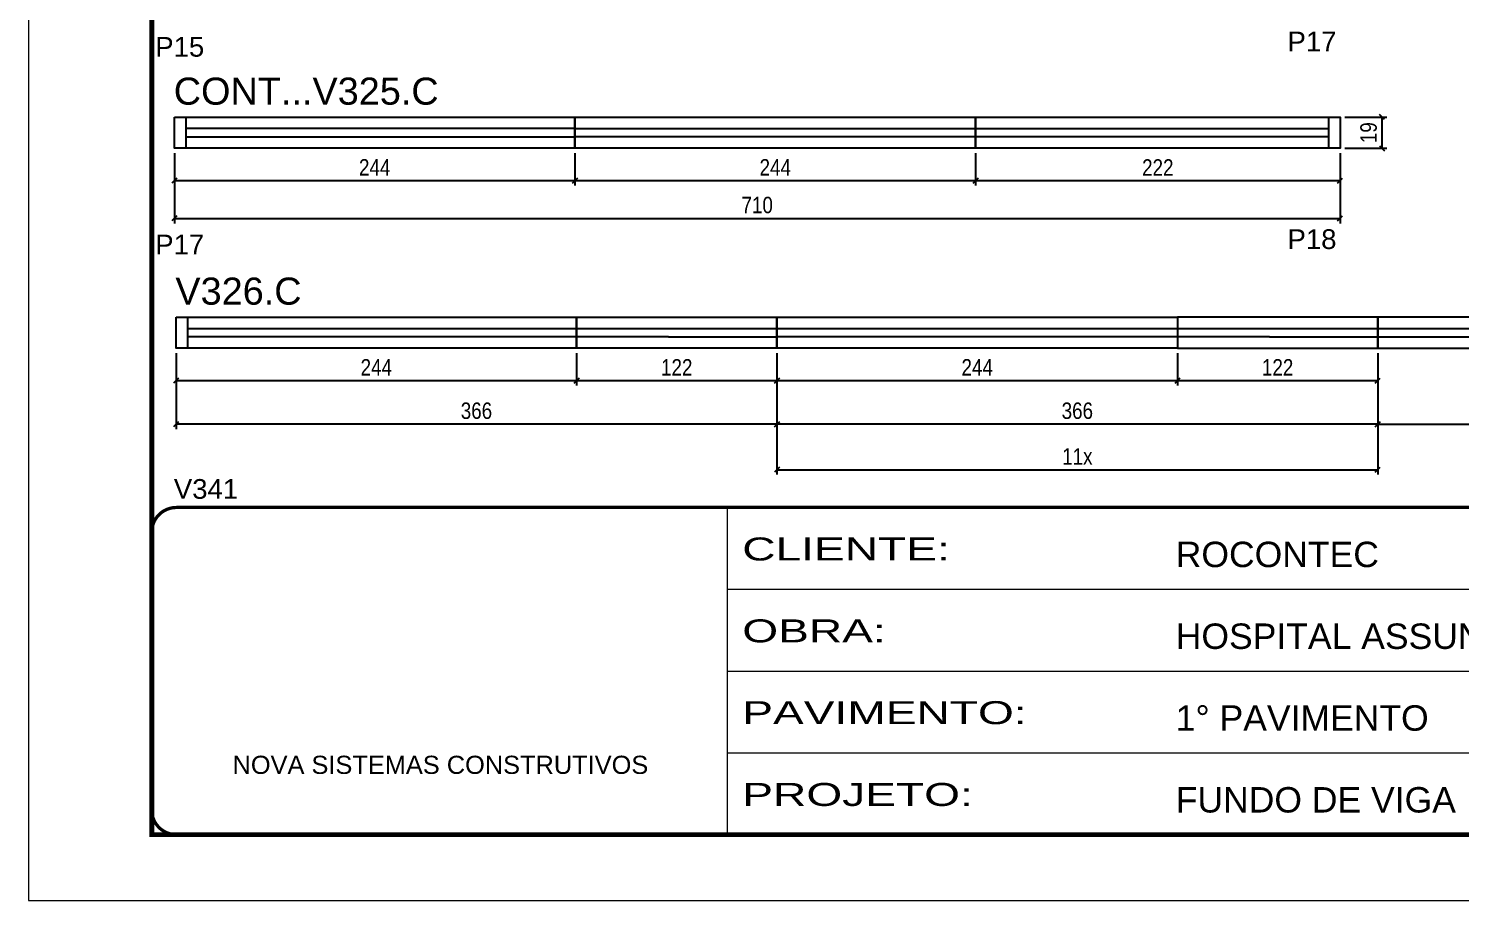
# Model space of a CAD drawing. Extents: x 3090 to 9343, y 762 to 5258.
# Drawn here: x 3090 to 3962, y 1911 to 2441 of the extents above; entities that cross this region are included whole.
import ezdxf

# ---------------------------------------------------------------- set-up
doc = ezdxf.new("R2010")
doc.units = 0
doc.linetypes.add('CONTINUO', pattern=[0])
doc.linetypes.add('DASHED', pattern=[0.75, 0.5, -0.25])
doc.layers.add('00 - FELIPE', color=2, linetype='Continuous', plot=False)
for name, color, linetype in [('5', 5, 'Continuous'), ('NOMENCLATURA', 7, 'Continuous'), ('Painéis', 200, 'Continuous'), ('SARR_2.2x7', 40, 'Continuous')]:
    doc.layers.add(name, color=color, linetype=linetype)
for name, color, linetype, lineweight in [('Escoras', 2, 'Continuous', 25), ('Folhas', 255, 'Continuous', 9), ('Romaneio', 3, 'Continuous', 13), ('SARRAFO DE PRESSAO', 251, 'DASHED', 9)]:
    doc.layers.add(name, color=color, linetype=linetype, lineweight=lineweight)
doc.styles.add('ARIAL', font='arial.ttf')
doc.styles.add('COTA TECNICA', font='techl___.ttf', dxfattribs={"height": 10})
doc.styles.add('COTA TECNICA-50', font='techl___.ttf', dxfattribs={"height": 10})
doc.styles.get("Standard").update_dxf_attribs({"font": 'arial.ttf'})
doc.styles.add('Tecnologia', font='')
doc.styles.get('Tecnologia').set_extended_font_data('Forgotten Futurist')
doc.dimstyles.new('COTA PAINEL-50', dxfattribs={"dimtxt": 10, "dimasz": 3, "dimexe": 3, "dimexo": 3, "dimgap": 3, "dimtad": 1, "dimdec": 1, "dimzin": 12, "dimdsep": 46, "dimtxsty": 'COTA TECNICA-50', "dimblk1": 'OBLIQUE', "dimblk2": 'OBLIQUE', "dimsah": 1, "dimcen": 0.9, "dimclrd": 4, "dimclre": 4, "dimclrt": 240, "dimadec": 1, "dimazin": 3, "dimtfac": 1, "dimtdec": 1, "dimtmove": 0, "dimatfit": 3, "dimfxl": 1, "dimtolj": 1, "dimtzin": 12, "dimarcsym": 0})
doc.dimstyles.new('PAINEL', dxfattribs={"dimtxt": 10, "dimasz": 3, "dimexe": 3, "dimexo": 3, "dimgap": 3, "dimtad": 1, "dimdec": 1, "dimzin": 12, "dimdsep": 46, "dimtxsty": 'COTA TECNICA', "dimblk1": 'OBLIQUE', "dimblk2": 'OBLIQUE', "dimsah": 1, "dimcen": 0.9, "dimclrd": 4, "dimclre": 4, "dimclrt": 240, "dimadec": 1, "dimazin": 3, "dimtfac": 1, "dimtdec": 1, "dimtmove": 0, "dimatfit": 3, "dimfxl": 1, "dimtolj": 1, "dimtzin": 12, "dimarcsym": 0})

# ---------------------------------------------------------------- blocks, each defined once
blk = doc.blocks.new('9999999999')
at = {"color": 30, "linetype": 'CONTINUO'}
for p, q in [((98564.56, 34230.21), (98564.56, 34429.45)), ((98564.56, 34379.64), (99583.98, 34379.64)), ((98564.56, 34329.83), (99487.98, 34329.83)), ((98564.56, 34280.02), (99487.98, 34280.02))]:
    blk.add_line(p, q, dxfattribs=at)
at = {"color": 30, "linetype": 'CONTINUO', "const_width": 2}
blk.add_lwpolyline([(99583.98, 34230.21), (99583.98, 34414.45, 0.414214), (99568.98, 34429.45), (98228.98, 34429.45, 0.414214), (98213.98, 34414.45), (98213.98, 34245.21, 0.414214), (98228.98, 34230.21), (99583.98, 34230.21)], format="xyb", dxfattribs=at)
at = {"layer": 'Folhas'}
blk.add_lwpolyline([(98138.98, 34190.21), (99623.98, 34190.21), (99623.98, 35240.21), (98138.98, 35240.21)], close=True, dxfattribs=at)
at = {"layer": 'Folhas', "color": 30, "const_width": 3}
blk.add_lwpolyline([(98213.98, 34230.21), (99583.98, 34230.21), (99583.98, 35200.21), (98213.98, 35200.21)], close=True, dxfattribs=at)
at = {"color": 7, "linetype": 'Continuous', "ltscale": 5, "style": 'ARIAL'}
for s, height, p in [('ROCONTEC', 15.483, (98837.68, 34393.13)), ('HOSPITAL ASSUNÇÃO', 15.4829, (98837.68, 34343.32)), ('1° PAVIMENTO', 15.4829, (98837.68, 34293.51)), ('NOVA SISTEMAS CONSTRUTIVOS', 11.0592, (98263.19, 34267.21)), ('FUNDO DE VIGA', 15.4829, (98837.68, 34243.7))]:
    blk.add_text(s, height=height, dxfattribs=at).set_placement(p)
at = {"layer": 'Folhas', "color": 7, "style": 'Tecnologia', "width": 1.5}
for s, p in [('CLIENTE:', (98573.65, 34397.17)), ('OBRA:', (98573.65, 34347.31)), ('PAVIMENTO:', (98573.65, 34297.5)), ('PROJETO:', (98573.65, 34247.69))]:
    blk.add_text(s, height=14, dxfattribs=at).set_placement(p)
blk = doc.blocks.new('_Oblique')
at = {"color": 0, "linetype": 'ByBlock', "lineweight": -2}
blk.add_line((-0.5, -0.5), (0.5, 0.5), dxfattribs=at)
blk = doc.blocks.new('*D87')
at = {"layer": 'Defpoints', "color": 0, "linetype": 'ByBlock', "transparency": 16777216}
for p in [(3178.7, 2368.5), (3888.69, 2368.5), (3888.69, 2325.79)]:
    blk.add_point(p, dxfattribs=at)
at = {"layer": 'Romaneio', "color": 4, "linetype": 'ByBlock', "lineweight": -2, "transparency": 16777216}
for p, q in [((3178.7, 2365.5), (3178.7, 2322.79)), ((3888.69, 2365.5), (3888.69, 2322.79)), ((3178.7, 2325.79), (3888.69, 2325.79))]:
    blk.add_line(p, q, dxfattribs=at)
at = {"layer": 'Romaneio', "color": 4, "linetype": 'ByBlock', "lineweight": -2, "transparency": 16777216, "xscale": 3, "yscale": 3, "zscale": 3, "rotation": 180}
blk.add_blockref('_Oblique', (3178.7, 2325.79), dxfattribs=at)
at = {"layer": 'Romaneio', "color": 4, "linetype": 'ByBlock', "lineweight": -2, "transparency": 16777216, "xscale": 3, "yscale": 3, "zscale": 3}
blk.add_blockref('_Oblique', (3888.69, 2325.79), dxfattribs=at)
at = {"layer": 'Romaneio', "color": 240, "linetype": 'ByBlock', "transparency": 16777216, "insert": (3533.7, 2333.89), "char_height": 10, "attachment_point": 5, "style": 'COTA TECNICA-50'}
blk.add_mtext('\\A1;710', dxfattribs=at)
blk = doc.blocks.new('*D380')
at = {"layer": 'Defpoints', "color": 0, "linetype": 'ByBlock', "transparency": 16777216}
for p in [(3178.7, 2368.5), (3422.7, 2368.5), (3422.7, 2348.82)]:
    blk.add_point(p, dxfattribs=at)
at = {"layer": 'Romaneio', "color": 4, "linetype": 'ByBlock', "lineweight": -2, "transparency": 16777216}
for p, q in [((3178.7, 2365.5), (3178.7, 2345.82)), ((3422.7, 2365.5), (3422.7, 2345.82)), ((3178.7, 2348.82), (3422.7, 2348.82))]:
    blk.add_line(p, q, dxfattribs=at)
at = {"layer": 'Romaneio', "color": 4, "linetype": 'ByBlock', "lineweight": -2, "transparency": 16777216, "xscale": 3, "yscale": 3, "zscale": 3, "rotation": 180}
blk.add_blockref('_Oblique', (3178.7, 2348.82), dxfattribs=at)
at = {"layer": 'Romaneio', "color": 4, "linetype": 'ByBlock', "lineweight": -2, "transparency": 16777216, "xscale": 3, "yscale": 3, "zscale": 3}
blk.add_blockref('_Oblique', (3422.7, 2348.82), dxfattribs=at)
at = {"layer": 'Romaneio', "color": 240, "linetype": 'ByBlock', "transparency": 16777216, "insert": (3300.7, 2356.89), "char_height": 10, "attachment_point": 5, "style": 'COTA TECNICA-50'}
blk.add_mtext('\\A1;244', dxfattribs=at)
blk = doc.blocks.new('*D381')
at = {"layer": 'Defpoints', "color": 0, "linetype": 'ByBlock', "transparency": 16777216}
for p in [(3422.7, 2368.5), (3666.7, 2368.5), (3666.7, 2348.82)]:
    blk.add_point(p, dxfattribs=at)
at = {"layer": 'Romaneio', "color": 4, "linetype": 'ByBlock', "lineweight": -2, "transparency": 16777216}
for p, q in [((3422.7, 2365.5), (3422.7, 2345.82)), ((3666.7, 2365.5), (3666.7, 2345.82)), ((3422.7, 2348.82), (3666.7, 2348.82))]:
    blk.add_line(p, q, dxfattribs=at)
at = {"layer": 'Romaneio', "color": 4, "linetype": 'ByBlock', "lineweight": -2, "transparency": 16777216, "xscale": 3, "yscale": 3, "zscale": 3, "rotation": 180}
blk.add_blockref('_Oblique', (3422.7, 2348.82), dxfattribs=at)
at = {"layer": 'Romaneio', "color": 4, "linetype": 'ByBlock', "lineweight": -2, "transparency": 16777216, "xscale": 3, "yscale": 3, "zscale": 3}
blk.add_blockref('_Oblique', (3666.7, 2348.82), dxfattribs=at)
at = {"layer": 'Romaneio', "color": 240, "linetype": 'ByBlock', "transparency": 16777216, "insert": (3544.7, 2356.89), "char_height": 10, "attachment_point": 5, "style": 'COTA TECNICA-50'}
blk.add_mtext('\\A1;244', dxfattribs=at)
blk = doc.blocks.new('*D382')
at = {"layer": 'Defpoints', "color": 0, "linetype": 'ByBlock', "transparency": 16777216}
for p in [(3666.7, 2368.5), (3888.69, 2368.5), (3888.69, 2348.82)]:
    blk.add_point(p, dxfattribs=at)
at = {"layer": 'Romaneio', "color": 4, "linetype": 'ByBlock', "lineweight": -2, "transparency": 16777216}
for p, q in [((3666.7, 2365.5), (3666.7, 2345.82)), ((3888.69, 2365.5), (3888.69, 2345.82)), ((3666.7, 2348.82), (3888.69, 2348.82))]:
    blk.add_line(p, q, dxfattribs=at)
at = {"layer": 'Romaneio', "color": 4, "linetype": 'ByBlock', "lineweight": -2, "transparency": 16777216, "xscale": 3, "yscale": 3, "zscale": 3, "rotation": 180}
blk.add_blockref('_Oblique', (3666.7, 2348.82), dxfattribs=at)
at = {"layer": 'Romaneio', "color": 4, "linetype": 'ByBlock', "lineweight": -2, "transparency": 16777216, "xscale": 3, "yscale": 3, "zscale": 3}
blk.add_blockref('_Oblique', (3888.69, 2348.82), dxfattribs=at)
at = {"layer": 'Romaneio', "color": 240, "linetype": 'ByBlock', "transparency": 16777216, "insert": (3777.7, 2356.82), "char_height": 10, "attachment_point": 5, "style": 'COTA TECNICA-50'}
blk.add_mtext('\\A1;222', dxfattribs=at)
blk = doc.blocks.new('*D88')
at = {"layer": 'Defpoints', "color": 0, "linetype": 'ByBlock', "transparency": 16777216}
for p in [(3888.69, 2387.5), (3888.69, 2368.5), (3914.21, 2368.5)]:
    blk.add_point(p, dxfattribs=at)
at = {"layer": 'Romaneio', "color": 4, "linetype": 'ByBlock', "lineweight": -2, "transparency": 16777216}
for p, q in [((3891.69, 2387.5), (3917.21, 2387.5)), ((3914.21, 2387.5), (3914.21, 2368.5)), ((3891.69, 2368.5), (3917.21, 2368.5))]:
    blk.add_line(p, q, dxfattribs=at)
at = {"layer": 'Romaneio', "color": 4, "linetype": 'ByBlock', "lineweight": -2, "transparency": 16777216, "xscale": 3, "yscale": 3, "zscale": 3}
for p, rotation in [((3914.21, 2387.5), 90), ((3914.21, 2368.5), 270)]:
    blk.add_blockref('_Oblique', p, dxfattribs=dict(at, rotation=rotation))
at = {"layer": 'Romaneio', "color": 240, "linetype": 'ByBlock', "transparency": 16777216, "insert": (3906.12, 2378), "char_height": 10, "attachment_point": 5, "rotation": 90, "style": 'COTA TECNICA-50'}
blk.add_mtext('\\A1;19', dxfattribs=at)
blk = doc.blocks.new('*D383')
at = {"layer": 'Defpoints', "color": 0, "linetype": 'ByBlock', "transparency": 16777216}
for p in [(3179.69, 2246.73), (3423.69, 2246.73), (3423.69, 2227.05)]:
    blk.add_point(p, dxfattribs=at)
at = {"layer": 'Romaneio', "color": 4, "linetype": 'ByBlock', "lineweight": -2, "transparency": 16777216}
for p, q in [((3179.69, 2243.73), (3179.69, 2224.05)), ((3423.69, 2243.73), (3423.69, 2224.05)), ((3179.69, 2227.05), (3423.69, 2227.05))]:
    blk.add_line(p, q, dxfattribs=at)
at = {"layer": 'Romaneio', "color": 4, "linetype": 'ByBlock', "lineweight": -2, "transparency": 16777216, "xscale": 3, "yscale": 3, "zscale": 3, "rotation": 180}
blk.add_blockref('_Oblique', (3179.69, 2227.05), dxfattribs=at)
at = {"layer": 'Romaneio', "color": 4, "linetype": 'ByBlock', "lineweight": -2, "transparency": 16777216, "xscale": 3, "yscale": 3, "zscale": 3}
blk.add_blockref('_Oblique', (3423.69, 2227.05), dxfattribs=at)
at = {"layer": 'Romaneio', "color": 240, "linetype": 'ByBlock', "transparency": 16777216, "insert": (3301.69, 2235.12), "char_height": 10, "attachment_point": 5, "style": 'COTA TECNICA-50'}
blk.add_mtext('\\A1;244', dxfattribs=at)
blk = doc.blocks.new('*D384')
at = {"layer": 'Defpoints', "color": 0, "linetype": 'ByBlock', "transparency": 16777216}
for p in [(3423.69, 2246.73), (3545.69, 2246.73), (3545.69, 2227.05)]:
    blk.add_point(p, dxfattribs=at)
at = {"layer": 'Romaneio', "color": 4, "linetype": 'ByBlock', "lineweight": -2, "transparency": 16777216}
for p, q in [((3423.69, 2243.73), (3423.69, 2224.05)), ((3545.69, 2243.73), (3545.69, 2224.05)), ((3423.69, 2227.05), (3545.69, 2227.05))]:
    blk.add_line(p, q, dxfattribs=at)
at = {"layer": 'Romaneio', "color": 4, "linetype": 'ByBlock', "lineweight": -2, "transparency": 16777216, "xscale": 3, "yscale": 3, "zscale": 3, "rotation": 180}
blk.add_blockref('_Oblique', (3423.69, 2227.05), dxfattribs=at)
at = {"layer": 'Romaneio', "color": 4, "linetype": 'ByBlock', "lineweight": -2, "transparency": 16777216, "xscale": 3, "yscale": 3, "zscale": 3}
blk.add_blockref('_Oblique', (3545.69, 2227.05), dxfattribs=at)
at = {"layer": 'Romaneio', "color": 240, "linetype": 'ByBlock', "transparency": 16777216, "insert": (3484.69, 2235.11), "char_height": 10, "attachment_point": 5, "style": 'COTA TECNICA-50'}
blk.add_mtext('\\A1;122', dxfattribs=at)
blk = doc.blocks.new('*D385')
at = {"layer": 'Defpoints', "color": 0, "linetype": 'ByBlock', "transparency": 16777216}
for p in [(3545.69, 2246.73), (3911.69, 2246.73), (3911.69, 2172.79)]:
    blk.add_point(p, dxfattribs=at)
at = {"layer": 'Escoras', "color": 4, "linetype": 'ByBlock', "lineweight": -2, "transparency": 16777216}
for p, q in [((3545.69, 2243.73), (3545.69, 2169.79)), ((3911.69, 2243.73), (3911.69, 2169.79)), ((3545.69, 2172.79), (3911.69, 2172.79))]:
    blk.add_line(p, q, dxfattribs=at)
at = {"layer": 'Escoras', "color": 4, "linetype": 'ByBlock', "lineweight": -2, "transparency": 16777216, "xscale": 3, "yscale": 3, "zscale": 3, "rotation": 180}
blk.add_blockref('_Oblique', (3545.69, 2172.79), dxfattribs=at)
at = {"layer": 'Escoras', "color": 4, "linetype": 'ByBlock', "lineweight": -2, "transparency": 16777216, "xscale": 3, "yscale": 3, "zscale": 3}
blk.add_blockref('_Oblique', (3911.69, 2172.79), dxfattribs=at)
at = {"layer": 'Escoras', "color": 240, "linetype": 'ByBlock', "transparency": 16777216, "insert": (3728.69, 2180.85), "char_height": 10, "attachment_point": 5, "style": 'COTA TECNICA-50'}
blk.add_mtext('\\A1;11x', dxfattribs=at)
blk = doc.blocks.new('*D386')
at = {"layer": 'Defpoints', "color": 0, "linetype": 'ByBlock', "transparency": 16777216}
for p in [(3789.69, 2246.73), (3911.69, 2246.73), (3911.69, 2227.05)]:
    blk.add_point(p, dxfattribs=at)
at = {"layer": 'Escoras', "color": 4, "linetype": 'ByBlock', "lineweight": -2, "transparency": 16777216}
for p, q in [((3789.69, 2243.73), (3789.69, 2224.05)), ((3911.69, 2243.73), (3911.69, 2224.05)), ((3789.69, 2227.05), (3911.69, 2227.05))]:
    blk.add_line(p, q, dxfattribs=at)
at = {"layer": 'Escoras', "color": 4, "linetype": 'ByBlock', "lineweight": -2, "transparency": 16777216, "xscale": 3, "yscale": 3, "zscale": 3, "rotation": 180}
blk.add_blockref('_Oblique', (3789.69, 2227.05), dxfattribs=at)
at = {"layer": 'Escoras', "color": 4, "linetype": 'ByBlock', "lineweight": -2, "transparency": 16777216, "xscale": 3, "yscale": 3, "zscale": 3}
blk.add_blockref('_Oblique', (3911.69, 2227.05), dxfattribs=at)
at = {"layer": 'Escoras', "color": 240, "linetype": 'ByBlock', "transparency": 16777216, "insert": (3850.69, 2235.11), "char_height": 10, "attachment_point": 5, "style": 'COTA TECNICA-50'}
blk.add_mtext('\\A1;122', dxfattribs=at)
blk = doc.blocks.new('*D475')
at = {"layer": '00 - FELIPE', "color": 4, "lineweight": -2, "transparency": 16777216}
for p, q in [((3545.69, 2243.73), (3545.69, 2224.05)), ((3789.69, 2243.73), (3789.69, 2224.05)), ((3545.69, 2227.05), (3789.69, 2227.05))]:
    blk.add_line(p, q, dxfattribs=at)
at = {"layer": 'Defpoints', "color": 0, "transparency": 16777216}
for p in [(3545.69, 2246.73), (3789.69, 2246.73), (3789.69, 2227.05)]:
    blk.add_point(p, dxfattribs=at)
at = {"layer": '00 - FELIPE', "color": 4, "lineweight": -2, "transparency": 16777216, "xscale": 3, "yscale": 3, "zscale": 3, "rotation": 180}
blk.add_blockref('_Oblique', (3545.69, 2227.05), dxfattribs=at)
at = {"layer": '00 - FELIPE', "color": 4, "lineweight": -2, "transparency": 16777216, "xscale": 3, "yscale": 3, "zscale": 3}
blk.add_blockref('_Oblique', (3789.69, 2227.05), dxfattribs=at)
at = {"layer": '00 - FELIPE', "color": 240, "transparency": 16777216, "insert": (3667.69, 2235.12), "char_height": 10, "attachment_point": 5, "style": 'COTA TECNICA'}
blk.add_mtext('\\A1;244', dxfattribs=at)
blk = doc.blocks.new('*D476')
at = {"layer": '00 - FELIPE', "color": 4, "lineweight": -2, "transparency": 16777216}
for p, q in [((3545.69, 2243.73), (3545.69, 2197.4)), ((3911.69, 2243.73), (3911.69, 2197.4)), ((3911.69, 2200.4), (3545.69, 2200.4))]:
    blk.add_line(p, q, dxfattribs=at)
at = {"layer": 'Defpoints', "color": 0, "transparency": 16777216}
for p in [(3545.69, 2246.73), (3911.69, 2246.73), (3545.69, 2200.4)]:
    blk.add_point(p, dxfattribs=at)
at = {"layer": '00 - FELIPE', "color": 4, "lineweight": -2, "transparency": 16777216, "xscale": 3, "yscale": 3, "zscale": 3, "rotation": 180}
blk.add_blockref('_Oblique', (3545.69, 2200.4), dxfattribs=at)
at = {"layer": '00 - FELIPE', "color": 4, "lineweight": -2, "transparency": 16777216, "xscale": 3, "yscale": 3, "zscale": 3}
blk.add_blockref('_Oblique', (3911.69, 2200.4), dxfattribs=at)
at = {"layer": '00 - FELIPE', "color": 240, "transparency": 16777216, "insert": (3728.69, 2208.62), "char_height": 10, "attachment_point": 5, "style": 'COTA TECNICA'}
blk.add_mtext('\\A1;366', dxfattribs=at)
blk = doc.blocks.new('*D477')
at = {"layer": '00 - FELIPE', "color": 4, "lineweight": -2, "transparency": 16777216}
for p, q in [((3179.69, 2243.73), (3179.69, 2197.4)), ((3545.69, 2243.73), (3545.69, 2197.4)), ((3545.69, 2200.4), (3179.69, 2200.4))]:
    blk.add_line(p, q, dxfattribs=at)
at = {"layer": 'Defpoints', "color": 0, "transparency": 16777216}
for p in [(3179.69, 2246.73), (3545.69, 2246.73), (3179.69, 2200.4)]:
    blk.add_point(p, dxfattribs=at)
at = {"layer": '00 - FELIPE', "color": 4, "lineweight": -2, "transparency": 16777216, "xscale": 3, "yscale": 3, "zscale": 3, "rotation": 180}
blk.add_blockref('_Oblique', (3179.69, 2200.4), dxfattribs=at)
at = {"layer": '00 - FELIPE', "color": 4, "lineweight": -2, "transparency": 16777216, "xscale": 3, "yscale": 3, "zscale": 3}
blk.add_blockref('_Oblique', (3545.69, 2200.4), dxfattribs=at)
at = {"layer": '00 - FELIPE', "color": 240, "transparency": 16777216, "insert": (3362.69, 2208.62), "char_height": 10, "attachment_point": 5, "style": 'COTA TECNICA'}
blk.add_mtext('\\A1;366', dxfattribs=at)
blk = doc.blocks.new('*D478')
at = {"layer": 'Defpoints', "color": 0, "linetype": 'ByBlock', "transparency": 16777216}
for p in [(3911.69, 2246.73), (4051.69, 2246.73), (4051.69, 2200.4)]:
    blk.add_point(p, dxfattribs=at)
at = {"layer": 'Escoras', "color": 4, "linetype": 'ByBlock', "lineweight": -2, "transparency": 16777216}
for p, q in [((3911.69, 2243.73), (3911.69, 2197.4)), ((4051.69, 2243.73), (4051.69, 2197.4)), ((3911.69, 2200.4), (4051.69, 2200.4))]:
    blk.add_line(p, q, dxfattribs=at)
at = {"layer": 'Escoras', "color": 4, "linetype": 'ByBlock', "lineweight": -2, "transparency": 16777216, "xscale": 3, "yscale": 3, "zscale": 3, "rotation": 180}
blk.add_blockref('_Oblique', (3911.69, 2200.4), dxfattribs=at)
at = {"layer": 'Escoras', "color": 4, "linetype": 'ByBlock', "lineweight": -2, "transparency": 16777216, "xscale": 3, "yscale": 3, "zscale": 3}
blk.add_blockref('_Oblique', (4051.69, 2200.4), dxfattribs=at)
at = {"layer": 'Escoras', "color": 240, "linetype": 'ByBlock', "transparency": 16777216, "insert": (3981.69, 2208.5), "char_height": 10, "attachment_point": 5, "style": 'COTA TECNICA-50'}
blk.add_mtext('\\A1;140', dxfattribs=at)

msp = doc.modelspace()

# ---------------------------------------------------------------- linework, layer by layer
at = {"layer": 'Painéis', "linetype": 'Continuous'}
for points in [[(3178.7, 2387.5), (3422.7, 2387.5), (3422.7, 2368.5), (3178.7, 2368.5)], [(3422.7, 2387.5), (3666.7, 2387.5), (3666.7, 2368.5), (3422.7, 2368.5)], [(3666.7, 2387.5), (3888.69, 2387.5), (3888.69, 2368.5), (3666.7, 2368.5)], [(3179.69, 2265.73), (3423.69, 2265.73), (3423.69, 2246.73), (3179.69, 2246.73)], [(3423.69, 2265.73), (3545.69, 2265.73), (3545.69, 2246.73), (3423.69, 2246.73)], [(3545.69, 2265.73), (3789.69, 2265.73), (3789.69, 2246.73), (3545.69, 2246.73)], [(3911.69, 2265.73), (3789.69, 2265.73), (3789.69, 2246.73), (3911.69, 2246.73)], [(4051.69, 2265.73), (3911.69, 2265.73), (3911.69, 2246.73), (4051.69, 2246.73)]]:
    msp.add_lwpolyline(points, close=True, dxfattribs=at)
at = {"layer": 'SARR_2.2x7', "linetype": 'Continuous'}
for p, q in [((3185.7, 2387.5), (3185.7, 2368.5)), ((3881.69, 2387.5), (3881.69, 2368.5)), ((3422.7, 2380.5), (3185.7, 2380.5)), ((3185.7, 2375.5), (3422.7, 2375.5)), ((3422.7, 2380.5), (3666.7, 2380.5)), ((3666.7, 2375.5), (3422.7, 2375.5)), ((3666.7, 2380.5), (3881.69, 2380.5)), ((3881.69, 2375.5), (3666.7, 2375.5)), ((3186.69, 2265.73), (3186.69, 2246.73)), ((3186.69, 2258.73), (3479.69, 2258.73)), ((3479.69, 2258.73), (3545.69, 2258.73)), ((3545.69, 2258.73), (3845.69, 2258.73)), ((3845.69, 2258.73), (3911.69, 2258.73)), ((3911.69, 2258.73), (4051.69, 2258.73)), ((3479.69, 2253.73), (3186.69, 2253.73)), ((3479.69, 2253.73), (3545.69, 2253.73)), ((3845.69, 2253.73), (3545.69, 2253.73)), ((3845.69, 2253.73), (3911.69, 2253.73)), ((3911.69, 2253.73), (4051.69, 2253.73))]:
    msp.add_line(p, q, dxfattribs=at)

# ---------------------------------------------------------------- block references
at = {"layer": 'SARRAFO DE PRESSAO', "color": 6, "linetype": 'ByBlock'}
msp.add_blockref('9999999999', (-95049.05, -32279.68), dxfattribs=at)

# ---------------------------------------------------------------- texts
at = {"layer": '5', "linetype": 'Continuous'}
for s, p in [('P15', (3167.05, 2424.28)), ('P17', (3856.71, 2427.54)), ('P17', (3167.05, 2303.91)), ('P18', (3856.71, 2307.17)), ('V341', (3178.39, 2155.05))]:
    msp.add_text(s, height=12, rotation=359.99996, dxfattribs=at).set_placement(p)
at = {"layer": 'NOMENCLATURA', "linetype": 'Continuous'}
for s, p in [('CONT...V325.C', (3178.31, 2395.04)), ('V326.C', (3179.3, 2273.27))]:
    msp.add_text(s, height=16.5, dxfattribs=at).set_placement(p)

# ---------------------------------------------------------------- dimensions: what is measured, and where the dimension line sits
at = {"layer": '00 - FELIPE'}
for base, p1, p2, picture, middle in [((3179.69, 2200.4), (3545.69, 2246.73), (3179.69, 2246.73), '*D477', (3362.69, 2208.62)), ((3789.69, 2227.05), (3545.69, 2246.73), (3789.69, 2246.73), '*D475', (3667.69, 2235.12)), ((3545.69, 2200.4), (3911.69, 2246.73), (3545.69, 2246.73), '*D476', (3728.69, 2208.62))]:
    dim = msp.add_linear_dim(base=base, p1=p1, p2=p2, dimstyle='PAINEL', dxfattribs=at)
    dim.commit()
    dim.dimension.update_dxf_attribs({"geometry": picture, "text_midpoint": middle})
at = {"layer": 'Escoras', "linetype": 'ByBlock'}
dim = msp.add_aligned_dim(p1=(3545.69, 2246.73), p2=(3911.69, 2246.73), distance=-73.94, text='11x', dimstyle='COTA PAINEL-50', override={"dimarcsym": 1}, dxfattribs=at)
dim.commit()
dim.dimension.update_dxf_attribs({"geometry": '*D385', "text_midpoint": (3728.69, 2180.85)})
for p1, p2, distance, picture, middle in [((3789.69, 2246.73), (3911.69, 2246.73), -19.68, '*D386', (3850.69, 2235.11)), ((3911.69, 2246.73), (4051.69, 2246.73), -46.33, '*D478', (3981.69, 2208.5))]:
    dim = msp.add_aligned_dim(p1=p1, p2=p2, distance=distance, dimstyle='COTA PAINEL-50', override={"dimarcsym": 1}, dxfattribs=at)
    dim.commit()
    dim.dimension.update_dxf_attribs({"geometry": picture, "text_midpoint": middle})
at = {"layer": 'Romaneio', "linetype": 'ByBlock'}
for p1, p2, distance, picture, middle in [((3888.69, 2387.5), (3888.69, 2368.5), 25.52, '*D88', (3906.12, 2378)), ((3178.7, 2368.5), (3888.69, 2368.5), -42.71, '*D87', (3533.7, 2333.89)), ((3178.7, 2368.5), (3422.7, 2368.5), -19.68, '*D380', (3300.7, 2356.89)), ((3422.7, 2368.5), (3666.7, 2368.5), -19.68, '*D381', (3544.7, 2356.89)), ((3666.7, 2368.5), (3888.69, 2368.5), -19.68, '*D382', (3777.7, 2356.82)), ((3179.69, 2246.73), (3423.69, 2246.73), -19.68, '*D383', (3301.69, 2235.12)), ((3423.69, 2246.73), (3545.69, 2246.73), -19.68, '*D384', (3484.69, 2235.11))]:
    dim = msp.add_aligned_dim(p1=p1, p2=p2, distance=distance, dimstyle='COTA PAINEL-50', override={"dimarcsym": 1}, dxfattribs=at)
    dim.commit()
    dim.dimension.update_dxf_attribs({"geometry": picture, "text_midpoint": middle})

doc.saveas('drawing.dxf')
